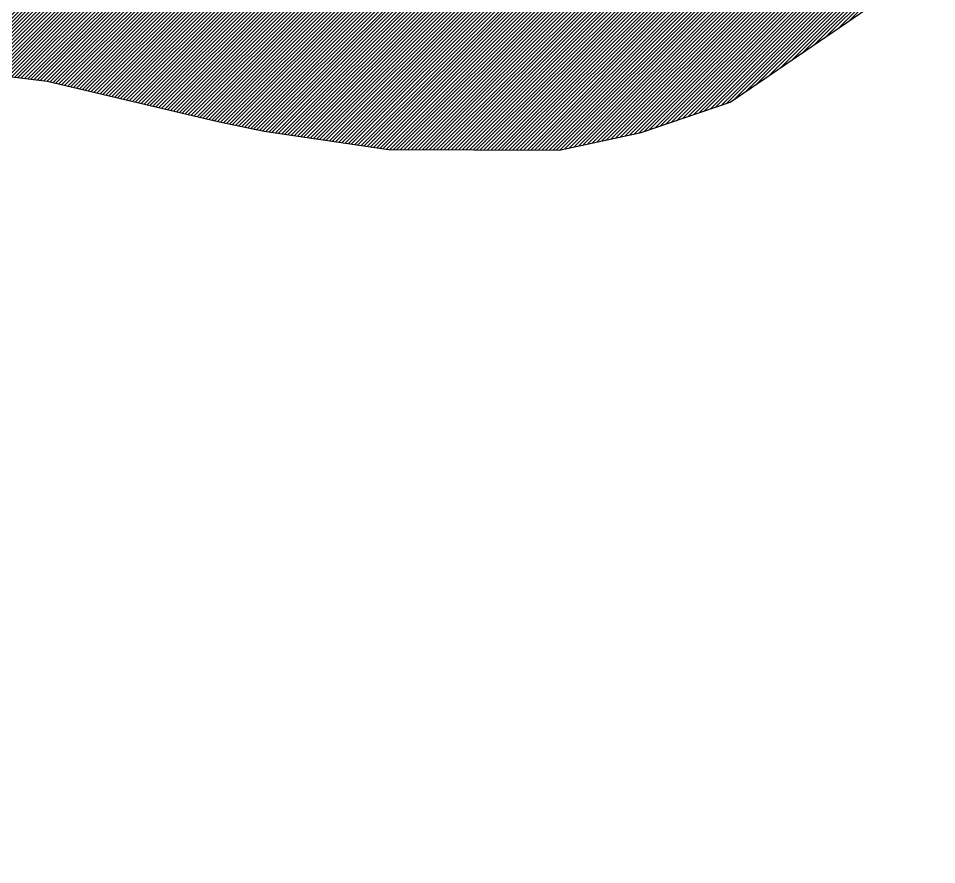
# Model space of a CAD drawing. Header units: metres. Extents: x 700094 to 706520, y 9319589 to 9324725.
# Drawn here: x 701842.72 to 701887.36, y 9321578.68 to 9321619.81 of the extents above; entities that cross this region are included whole.
import ezdxf

# ---------------------------------------------------------------- set-up
doc = ezdxf.new("R2010")
doc.units = ezdxf.units.M
doc.header["$MEASUREMENT"] = 0
doc.layers.add('hatch banjir pasca tanggul', color=152, linetype='CONTINUOUS')

msp = doc.modelspace()

# ---------------------------------------------------------------- hatches: boundary and pattern name
at = {"layer": 'hatch banjir pasca tanggul', "linetype": 'Continuous'}
h = msp.add_hatch(dxfattribs=at)
h.set_pattern_fill('ANSI31', color=256)
h.set_pattern_definition([(45, (0, 10000), (-0.0883883476483, 0.0883883476483), [])])
h.paths.add_polyline_path([(701619.12, 9321380.536), (701614.558, 9321382.866), (701610.83, 9321384.58), (701602.53, 9321385.423), (701594.225, 9321384.834), (701585.924, 9321385.616), (701577.636, 9321390.111), (701576.474, 9321391.292), (701571.757, 9321399.604), (701569.555, 9321407.907), (701569.397, 9321408.814), (701567.845, 9321416.208), (701567.276, 9321424.506), (701568.644, 9321432.797), (701569.486, 9321434.986), (701572.228, 9321441.081), (701577.745, 9321449.358), (701577.838, 9321449.522), (701586.163, 9321455.848), (701594.459, 9321453.859), (701602.753, 9321450.997), (701611.058, 9321451.538), (701619.371, 9321454.54), (701627.166, 9321457.485), (701627.685, 9321457.735), (701636.001, 9321461.532), (701644.312, 9321463.607), (701652.618, 9321464.538), (701660.921, 9321464.608), (701669.223, 9321464.14), (701677.525, 9321463.742), (701685.831, 9321464.47), (701689.338, 9321465.57), (701694.145, 9321467.896), (701702.465, 9321472.685), (701704.216, 9321473.815), (701710.789, 9321478.907), (701716.051, 9321482.07), (701719.111, 9321484.317), (701727.429, 9321488.81), (701731.544, 9321490.313), (701735.747, 9321492.921), (701744.065, 9321497.4), (701746.341, 9321498.559), (701746.384, 9321506.855), (701744.479, 9321515.157), (701745.924, 9321523.448), (701751.402, 9321531.725), (701752.489, 9321533.06), (701757.626, 9321539.999), (701760.51, 9321548.285), (701760.854, 9321551.102), (701761.257, 9321556.578), (701761.365, 9321564.874), (701761.315, 9321573.17), (701761.539, 9321581.465), (701762.986, 9321589.756), (701767.143, 9321598.037), (701769.326, 9321600.57), (701776.536, 9321606.301), (701777.651, 9321607.068), (701785.966, 9321610.598), (701794.275, 9321612.201), (701802.581, 9321613.172), (701810.889, 9321614.356), (701811.697, 9321614.477), (701819.198, 9321616.113), (701827.506, 9321617.496), (701835.81, 9321617.777), (701844.11, 9321616.762), (701852.406, 9321614.794), (701854.667, 9321614.331), (701860.705, 9321613.442), (701869.008, 9321613.407), (701872.993, 9321614.269), (701877.319, 9321615.733), (701885.642, 9321621.444), (701886.886, 9321622.517), (701893.57, 9321630.79), (701893.979, 9321631.33), (701901.969, 9321639.057), (701902.309, 9321639.329), (701910.629, 9321644.227), (701915.661, 9321647.306), (701918.949, 9321649.271), (701926.92, 9321655.564), (701927.275, 9321655.836), (701935.604, 9321663.362), (701936.061, 9321663.829), (701943.936, 9321672.01), (701944.02, 9321672.097), (701948.925, 9321680.376), (701951.706, 9321688.663), (701952.309, 9321692.451), (701953.048, 9321696.954), (701953.967, 9321705.246), (701954.768, 9321713.539), (701955.536, 9321721.833), (701956.328, 9321730.126), (701957.221, 9321738.418), (701958.121, 9321746.711), (701958.52, 9321755.006), (701957.023, 9321763.306), (701952.571, 9321769.434), (701950.505, 9321771.624), (701944.286, 9321774.81), (701935.99, 9321776.936), (701927.689, 9321777.585), (701919.384, 9321777.084), (701911.075, 9321775.274), (701903.032, 9321771.786), (701902.759, 9321771.649), (701894.439, 9321766.718), (701889.743, 9321763.535), (701886.115, 9321760.57), (701880.028, 9321755.273), (701877.781, 9321751.48), (701875.136, 9321746.994), (701874.164, 9321738.701), (701872.925, 9321730.41), (701869.389, 9321725.4), (701866.806, 9321722.135), (701861.062, 9321718.408), (701854.377, 9321713.881), (701852.74, 9321712.945), (701844.417, 9321707.132), (701842.372, 9321705.626), (701836.091, 9321700.519), (701831.87, 9321697.366), (701827.762, 9321692.701), (701824.782, 9321689.095), (701821.639, 9321680.809), (701819.397, 9321674.755), (701818.715, 9321672.524), (701813.824, 9321664.245), (701811.048, 9321661.338), (701806.072, 9321655.975), (701802.718, 9321653.415), (701794.396, 9321647.923), (701794.05, 9321647.72), (701786.078, 9321643.593), (701777.764, 9321640.456), (701774.151, 9321639.492), (701769.453, 9321638.143), (701761.144, 9321636.332), (701752.834, 9321634.232), (701744.521, 9321631.501), (701743.988, 9321631.299), (701736.206, 9321628.078), (701727.893, 9321625.236), (701719.583, 9321623.166), (701719.034, 9321623.088), (701711.275, 9321621.701), (701702.97, 9321621.13), (701694.666, 9321620.824), (701686.359, 9321619.972), (701678.047, 9321617.245), (701674.845, 9321614.943), (701669.721, 9321610.622), (701666.125, 9321606.677), (701661.389, 9321602.18), (701657.47, 9321598.41), (701653.06, 9321594.628), (701647.534, 9321590.148), (701644.734, 9321587.934), (701636.415, 9321583.12), (701633.004, 9321581.902), (701628.101, 9321579.923), (701619.79, 9321577.705), (701611.475, 9321574.099), (701610.894, 9321573.681), (701604.503, 9321565.407), (701603.13, 9321562.017), (701601.696, 9321557.121), (701599.52, 9321548.833), (701596.413, 9321540.548), (701594.743, 9321537.181), (701592.708, 9321532.264), (701588.583, 9321523.983), (701586.383, 9321520.608), (701582.721, 9321515.707), (701578.048, 9321511.299), (701569.895, 9321507.455), (701569.732, 9321507.382), (701561.426, 9321506.648), (701556.817, 9321507.499), (701553.128, 9321508.222), (701544.83, 9321509.79), (701536.522, 9321508.156), (701535.674, 9321507.571), (701528.197, 9321501.7), (701525.714, 9321499.309), (701519.868, 9321494.336), (701515.243, 9321491.049), (701511.545, 9321488.476), (701503.224, 9321483.161), (701502.734, 9321482.796), (701495.368, 9321474.525), (701494.889, 9321473.816), (701491.074, 9321466.244), (701486.535, 9321458.811), (701486.067, 9321457.965), (701478.958, 9321449.693), (701478.198, 9321449.012), (701469.875, 9321442.98), (701467.447, 9321441.437), (701461.553, 9321437.428), (701455.933, 9321433.18), (701453.226, 9321430.646), (701447.913, 9321424.912), (701444.892, 9321421.331), (701440.387, 9321416.641), (701436.558, 9321412.459), (701430.805, 9321408.378), (701428.228, 9321404.591), (701424.699, 9321400.103), (701428.204, 9321397.31), (701436.142, 9321391.769), (701436.488, 9321391.675), (701444.783, 9321389.398), (701453.077, 9321386.528), (701459.85, 9321383.392), (701461.367, 9321382.879), (701469.659, 9321379.621), (701477.948, 9321375.232), (701478.293, 9321375.034), (701482.09, 9321372.381), (701486.24, 9321372.019), (701494.53, 9321368.262), (701497.67, 9321366.672), (701498.674, 9321366.011), (701502.822, 9321364.809), (701511.114, 9321361.588), (701518.249, 9321358.307), (701519.404, 9321357.704), (701527.694, 9321353.794), (701535.338, 9321349.953), (701535.98, 9321348.917), (701544.278, 9321347.204), (701552.199, 9321349.895), (701552.59, 9321349.95), (701560.9, 9321351.81), (701569.207, 9321353.088), (701577.513, 9321353.847), (701585.818, 9321354.312), (701594.123, 9321354.779), (701602.427, 9321355.196), (701610.731, 9321355.369), (701619.034, 9321355.272), (701627.337, 9321355.175), (701635.64, 9321355.122), (701643.941, 9321354.554), (701652.235, 9321352.012), (701655.768, 9321349.543), (701660.518, 9321345.867), (701661.161, 9321345.377), (701668.487, 9321342.196), (701695.373, 9321346.159), (701699.986, 9321346.839), (701706.705, 9321347.83), (701706.711, 9321349.37), (701702.055, 9321352.097), (701694.825, 9321357.706), (701693.771, 9321357.946), (701685.477, 9321360.451), (701677.182, 9321362.827), (701668.883, 9321364.024), (701660.58, 9321364.054), (701652.277, 9321364.227), (701647.614, 9321366.163), (701643.982, 9321366.657), (701635.688, 9321369.36), (701628.47, 9321374.523), (701627.405, 9321375.166)])

# ---------------------------------------------------------------- linework, layer by layer
msp.add_lwpolyline([(701794.275, 9321612.201), (701802.581, 9321613.172), (701810.889, 9321614.356), (701811.697, 9321614.477), (701819.198, 9321616.113), (701827.506, 9321617.496), (701835.81, 9321617.777), (701844.11, 9321616.762), (701852.406, 9321614.794), (701854.667, 9321614.331), (701860.705, 9321613.442), (701869.008, 9321613.407), (701872.993, 9321614.269), (701877.319, 9321615.733), (701885.642, 9321621.444)], dxfattribs=at)

doc.saveas('drawing.dxf')
